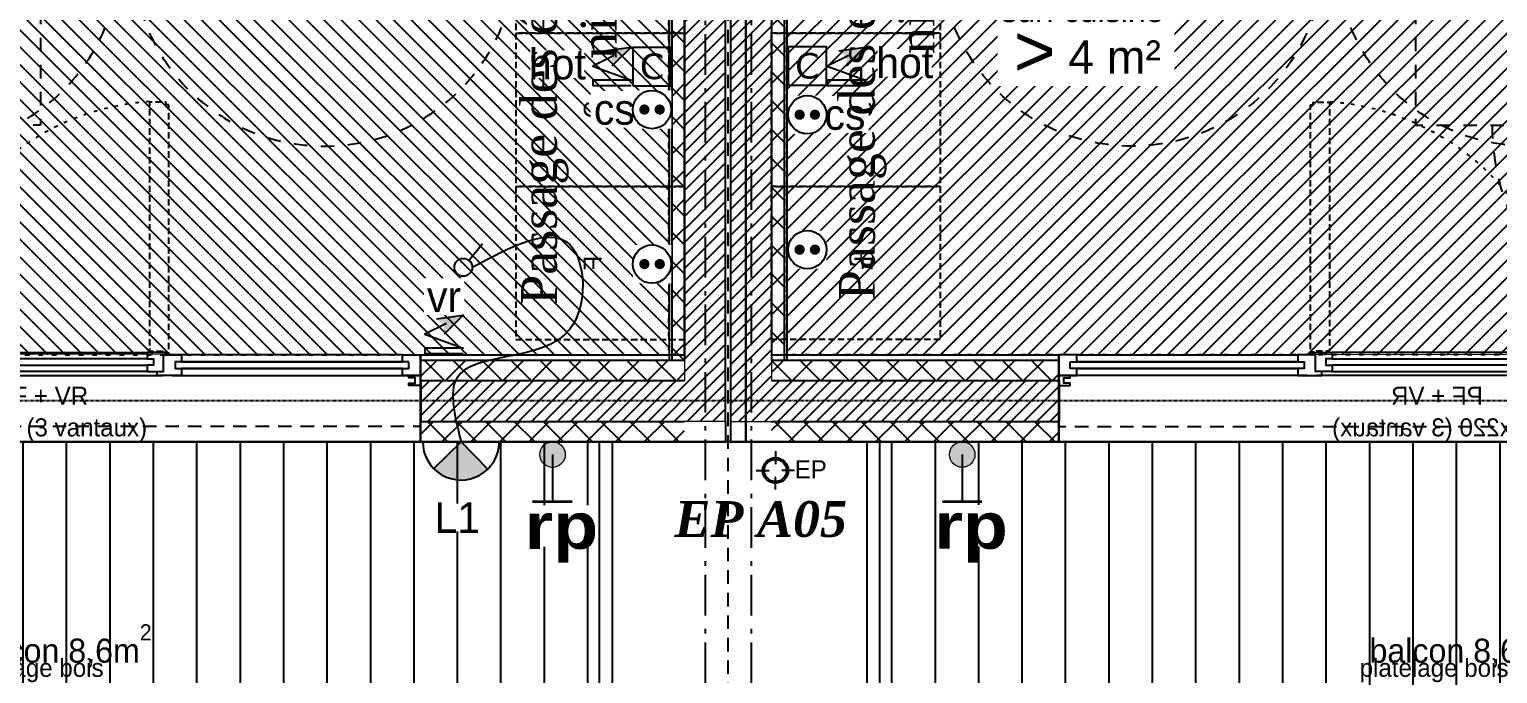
# Model space of a CAD drawing. Header units: centimetres. Extents: x -35664 to 50682, y -23001 to 23705.
# Drawn here: x 5935 to 6510, y 3427 to 3679 of the extents above; entities that cross this region are included whole.
import ezdxf

# ---------------------------------------------------------------- set-up
doc = ezdxf.new("R2010")
doc.units = ezdxf.units.CM
for name, pattern in [('prlm_eu', [2, 1.25, -0.25, 0.25, -0.25]), ('Style de ligne -1', [0.41664, 0.20828, -0.20836]), ('Style de ligne -11', [0.347222, 0.20828, -0.138942]), ('Style de ligne -13', [0.147638, 0.098425, -0.049213]), ('Style de ligne -14', [0.147638, 0.098425, -0.049213]), ('Style de ligne -17', [0.347222, 0.20828, -0.138942]), ('Style de ligne -18', [0.164042, 0.054681, -0.109361]), ('Style de ligne -5', [0.20828, 0.069425, -0.138855]), ('Style de ligne -6', [1.04164, 0.625, -0.20828, 0.06943, -0.13893]), ('VW-01', [0.41656, 0.20828, -0.20828])]:
    doc.linetypes.add(name, pattern=pattern)
for name, color, linetype in [('B aménagement intérieur', 252, 'Continuous'), ('B Faux plafonds', 9, 'Continuous'), ('B Faux plafonds_Hatch', 9, 'Continuous'), ('B GÈnÈral_Hatch', 252, 'Continuous'), ('B Général', 252, 'Continuous'), ('C ANNOTATIONS-axes horizontaux', 252, 'Style de ligne -1'), ('C ANNOTATIONS-PMR', 252, 'Style de ligne -5'), ('C ANNOTATIONS-prestations', 252, 'Continuous'), ('D SURFACES-shab', 252, 'Continuous'), ('prlm-EAU-EF', 161, 'Continuous'), ('prlm-EAU-EPEXT', 145, 'Continuous'), ('prlm-EAU-EUEV', 25, 'Continuous')]:
    doc.layers.add(name, color=color, linetype=linetype)
doc.layers.add('prlm-ELEC-CFO', color=1, linetype='Continuous', lineweight=25)
doc.layers.add('prlm-ZEROPLOT', color=254, linetype='Continuous', plot=False)
doc.styles.add('Eurostile', font='Eurosti.TTF')
doc.styles.add('Eurostile (bold)', font='Eurostib.TTF')
doc.styles.add('Eurostile (italic)', font='Eurostib.TTF')
doc.styles.add('prlm-eau-ef', font='ariblk.ttf', dxfattribs={"height": 18})
doc.styles.add('prlm-eau-ep', font='timesbi.ttf', dxfattribs={"height": 18})
doc.styles.add('prlm-elec-cfo', font='comic.ttf', dxfattribs={"height": 12})
doc.styles.add('prlm-sejc', font='arial.ttf', dxfattribs={"height": 20})
doc.styles.add('prlm-vmc', font='pala.ttf', dxfattribs={"height": 14})
doc.styles.get("Standard").update_dxf_attribs({"font": 'isocp.shx', "height": 15})
pattern_1 = [(-45, (0, 0), (5.656854, 5.656854), []), (45, (0, 0), (5.656854, -5.656854), [])]
pattern_2 = [(45, (0, 0), (2.4253472, -2.6458333), [])]

# ---------------------------------------------------------------- blocks, each defined once
blk = doc.blocks.new('A 90.Rond 150_PMR')
at = {"layer": 'B Général', "linetype": 'VW-01', "ltscale": 25.4}
blk.add_circle((0, 0), 75, dxfattribs=at)
at = {"layer": 'B Général', "insert": (-61.5, 0), "char_height": 7.059, "attachment_point": 5, "rotation": 90, "line_spacing_factor": 0.894142, "style": 'Eurostile (italic)'}
blk.add_mtext('Ø 150 PMR', dxfattribs=at)
blk = doc.blocks.new('A 90.Frigo')
at = {"layer": 'B Général', "linetype": 'Style de ligne -13', "ltscale": 25.4, "flags": 128}
blk.add_lwpolyline([(-30, 30), (30, 30), (30, -30), (-30, -30)], close=True, dxfattribs=at)
blk.add_lwpolyline([(30, -30), (30, -36), (-30, -36), (-30, -30)], dxfattribs=at)
at = {"layer": 'B Général', "insert": (0, 0), "char_height": 7.06, "attachment_point": 5, "line_spacing_factor": 0.894142, "style": 'Eurostile'}
blk.add_mtext('F', dxfattribs=at)
blk = doc.blocks.new('A 90.Cuisson')
at = {"layer": 'B Général', "linetype": 'Style de ligne -13', "ltscale": 25.4, "flags": 128}
blk.add_lwpolyline([(-30, 30), (-30, 36), (30, 36), (30, 30)], dxfattribs=at)
blk.add_lwpolyline([(-30, 30), (30, 30), (30, -30), (-30, -30)], close=True, dxfattribs=at)
at = {"layer": 'B Général', "insert": (0, 0), "char_height": 7.06, "attachment_point": 5, "line_spacing_factor": 0.894142, "style": 'Eurostile'}
blk.add_mtext('C', dxfattribs=at)
blk = doc.blocks.new('A 90.Groupe-12-1')
at = {"layer": 'B Général', "linetype": 'VW-01', "ltscale": 25.4}
blk.add_line((70, -114.99), (-70, -80.35), dxfattribs=at)
at = {"layer": 'B Général', "linetype": 'VW-01', "ltscale": 25.4, "flags": 128}
for points in [[(-70, 35), (70, 35), (70, -155), (-70, -155)], [(-70, -114.99), (70, -114.99), (70, -155), (-70, -155)]]:
    blk.add_lwpolyline(points, close=True, dxfattribs=at)
blk = doc.blocks.new('A 90.Lit 140.190_PMR 2')
at = {"layer": 'B Général', "linetype": 'VW-01', "ltscale": 25.4, "flags": 128}
for points in [[(70, 155), (-70, 155), (-70, 35), (70, 35)], [(-70, -155), (-70, 35), (-160, 35), (-160, -155)], [(160, -155), (160, 35), (70, 35), (70, -155)]]:
    blk.add_lwpolyline(points, close=True, dxfattribs=at)
at = {"layer": 'B Général', "linetype": 'VW-01', "ltscale": 25.4}
for centre, start, end in [((-70, 35), 90, 180), ((70, 35), 0, 90)]:
    blk.add_arc(centre, 90, start, end, dxfattribs=at)
at = {"layer": 'B Général'}
blk.add_blockref('A 90.Groupe-12-1', (0, 0), dxfattribs=at)
blk = doc.blocks.new('A 90.Lave Vaisselle')
at = {"layer": 'B Général', "linetype": 'Style de ligne -13', "ltscale": 25.4, "flags": 128}
blk.add_lwpolyline([(-30, 30), (-30, 36), (30, 36), (30, 30)], dxfattribs=at)
blk.add_lwpolyline([(-30, 30), (30, 30), (30, -30), (-30, -30)], close=True, dxfattribs=at)
at = {"layer": 'B Général', "insert": (0, 0), "char_height": 7.059, "attachment_point": 5, "line_spacing_factor": 0.894142, "style": 'Eurostile'}
blk.add_mtext('LV', dxfattribs=at)
blk = doc.blocks.new('A 90.T3 S102_105 (2D)')
at = {"layer": 'B Faux plafonds_Hatch', "linetype": 'Continuous'}
h = blk.add_hatch(dxfattribs=at)
h.set_pattern_fill('F_P__SOFFITE', color=256, style=0, pattern_type=2)
h.set_pattern_definition([(45, (0, 0.2205), (-3.52778, 3.30729), [])])
h.paths.add_polyline_path([(-55.86, 34.01), (-55.94, 63.02), (125.88, 63.03), (125.88, 76.02), (280.96, 76.02), (281.04, -293.98), (-274.88, -293.98), (-274.88, 16.02), (-55.86, 16.02), (-55.86, 34.03)])
at = {"layer": 'B GÈnÈral_Hatch', "linetype": 'Continuous'}
h = blk.add_hatch(dxfattribs=at)
h.set_pattern_fill('02_ISOLANT', color=256, angle=-90, style=0, pattern_type=2)
h.set_pattern_definition(pattern_1)
h.paths.add_polyline_path([(-276.04, 15.02), (-281.04, 15.02), (-281.04, -295.98), (-276.04, -295.98)])
at = {"layer": 'B Faux plafonds', "linetype": 'Style de ligne -5', "ltscale": 25.4, "flags": 128}
blk.add_lwpolyline([(-55.86, 34.01), (-55.94, 63.02), (125.88, 63.03), (125.88, 76.02), (280.96, 76.02), (281.04, -293.98), (-274.88, -293.98), (-274.88, 16.02), (-55.86, 16.02), (-55.86, 34.03)], close=True, dxfattribs=at)
at = {"layer": 'B Général', "linetype": 'Continuous'}
for p, q in [((-281.04, 15.02), (-281.04, -295.98)), ((-281.04, 15.02), (-281.04, -295.98)), ((-276.04, 15.02), (-276.04, -295.98)), ((-275.04, 15.02), (-275.04, -295.98)), ((-275.04, 15.02), (-275.04, -295.98))]:
    blk.add_line(p, q, dxfattribs=at)
at = {"layer": 'D SURFACES-shab', "lineweight": 18, "flags": 128}
blk.add_lwpolyline([(125.88, 76.02), (125.88, 63.03), (-56.02, 63.03), (-56.02, 15.02), (-275.05, 15.02), (-275.05, -293.94), (281.07, -293.53), (281.03, 76.02)], close=True, dxfattribs=at)
at = {"layer": 'B Général'}
for name, p, rotation in [('A 90.Lit 140.190_PMR 2', (126.04, -133.98), 90), ('A 90.Lave Vaisselle', (-245.04, -137.98), 90), ('A 90.Cuisson', (-245.04, -197.98), 90), ('A 90.Frigo', (-245.04, -257.98), 270)]:
    blk.add_blockref(name, p, dxfattribs=dict(at, rotation=rotation))
at = {"layer": 'C ANNOTATIONS-PMR', "ltscale": 25.4, "rotation": 270}
for p in [(-140.04, -137.19), (15.07, -137.19)]:
    blk.add_blockref('A 90.Rond 150_PMR', p, dxfattribs=at)
blk = doc.blocks.new('A 90.Balcon')
at = {"layer": 'B GÈnÈral_Hatch', "linetype": 'Continuous'}
h = blk.add_hatch(dxfattribs=at)
h.set_pattern_fill('H_BARDAGE V 150', color=256, style=0, pattern_type=2)
h.set_pattern_definition([(90, (0, 0), (17, 0), [])])
h.paths.add_polyline_path([(-220, 110), (220, 110), (220, -85), (-220, -85)])
at = {"layer": 'B Général', "linetype": 'Continuous', "flags": 128}
for points in [[(-225, 110), (225, 110), (225, -90), (-225, -90)], [(-220, 110), (220, 110), (220, -85), (-220, -85)]]:
    blk.add_lwpolyline(points, close=True, dxfattribs=at)
at = {"layer": 'C ANNOTATIONS-prestations', "line_spacing_factor": 0.894142, "style": 'Eurostile'}
for s, insert, char_height, attachment_point in [('balcon 8,6m{\\H0.6667x;\\S2 ^ ;}', (47.16, 38.55), 9.412, 3), ('platelage bois', (-32.26, 25.02), 7.059, 1), ('garde-corps vitré', (-194.9, -73.14), 7.059, 1)]:
    blk.add_mtext(s, dxfattribs=dict(at, insert=insert, char_height=char_height, attachment_point=attachment_point))
blk = doc.blocks.new('A 90.PF 300.220 + VR (3 vantaux)')
at = {"layer": 'B Général', "linetype": 'Continuous'}
for p, q in [((-150, 7), (-150, 17)), ((150, 7), (150, 17))]:
    blk.add_line(p, q, dxfattribs=at)
at = {"layer": 'B Général', "linetype": 'Continuous', "lineweight": 35}
for p, q in [((-150, 7), (-150, -9)), ((150, 7), (150, -9))]:
    blk.add_line(p, q, dxfattribs=at)
at = {"layer": 'B Général'}
blk.add_line((-143, 9), (47, 9), dxfattribs=at)
at = {"layer": 'B Général', "linetype": 'Style de ligne -14', "ltscale": 25.4, "flags": 128}
for points in [[(-147.5, 117), (-146.5, 117), (-146.5, 116), (-140, 116), (-140, 18.5), (-146.5, 18.5), (-146.5, 17.5), (-147.5, 17.5)], [(51.5, 115), (50.5, 115), (50.5, 116), (44, 116), (44, 18.5), (50.5, 18.5), (50.5, 17.5), (51.5, 17.5)]]:
    blk.add_lwpolyline(points, close=True, dxfattribs=at)
at = {"layer": 'B Général', "linetype": 'Continuous', "flags": 128}
for points in [[(-139, 15.5), (-141.5, 15.5), (-141.5, 13), (-139, 13), (-139, 10.5), (-145.5, 10.5), (-145.5, 17), (-146.5, 17), (-146.5, 18), (-139, 18)], [(-54.5, 15.5), (-52, 15.5), (-52, 13), (-54.5, 13), (-54.5, 10.5), (-48, 10.5), (-48, 17), (-47, 17), (-47, 18), (-54.5, 18)], [(-41.5, 15.5), (-44, 15.5), (-44, 13), (-41.5, 13), (-41.5, 10.5), (-48, 10.5), (-48, 17), (-47, 17), (-47, 18), (-41.5, 18)], [(43, 15.5), (45.5, 15.5), (45.5, 13), (43, 13), (43, 10.5), (49.5, 10.5), (49.5, 17), (50.5, 17), (50.5, 18), (43, 18)]]:
    blk.add_lwpolyline(points, close=True, dxfattribs=at)
at = {"layer": 'B Général', "flags": 128}
for points in [[(-54.5, 18), (-139, 18), (-139, 15.5), (-54.5, 15.5)], [(-41.5, 18), (43, 18), (43, 15.5), (-41.5, 15.5)], [(-143, 10.5), (-143, 9), (-150, 9), (-150, 17), (-145.5, 17), (-145.5, 10.5)], [(-54.5, 13), (-139, 13), (-139, 10.5), (-54.5, 10.5)], [(-41.5, 13), (43, 13), (43, 10.5), (-41.5, 10.5)], [(56.5, 17), (56.5, 14.25), (54, 14.25), (54, 11.75), (56.5, 11.75), (56.5, 9), (47, 9), (47, 10.5), (49.5, 10.5), (49.5, 17)], [(145.5, 14.25), (54, 14.25), (54, 11.75), (145.5, 11.75)], [(143, 17), (56.5, 17), (56.5, 14.25), (143, 14.25)], [(143, 11.75), (56.5, 11.75), (56.5, 9), (143, 9)], [(145.5, 14.25), (143, 14.25), (143, 17), (150, 17), (150, 9), (143, 9), (143, 11.75), (145.5, 11.75)], [(-150, 9), (-150, 5), (-145.5, 5), (-145.5, 6), (-148, 6), (-148, 8), (-145.5, 8), (-145.5, 9)], [(150, 9), (150, 5), (145.5, 5), (145.5, 6), (148, 6), (148, 8), (145.5, 8), (145.5, 9)]]:
    blk.add_lwpolyline(points, close=True, dxfattribs=at)
at = {"layer": 'B Général', "linetype": 'Style de ligne -17', "ltscale": 25.4, "flags": 128}
blk.add_lwpolyline([(-150, 9), (150, 9), (150, -11), (-150, -11)], close=True, dxfattribs=at)
at = {"layer": 'B Général', "flags": 128}
blk.add_lwpolyline([(150, -9), (150, -17), (-150, -17), (-150, -9)], dxfattribs=at)
at = {"layer": 'B Général'}
for centre in [(-147, 17.5), (51, 17.5)]:
    blk.add_circle(centre, 0.5, dxfattribs=at)
at = {"layer": 'B Général', "linetype": 'Style de ligne -18', "ltscale": 25.4}
for centre, start, end in [((-147, 17.5), 0.29382, 90.28792), ((51, 17.5), 94.06495, 179.70618)]:
    blk.add_arc(centre, 99, start, end, dxfattribs=at)
at = {"layer": 'B Général', "insert": (2, 4.58), "char_height": 7.059, "attachment_point": 2, "rotation": 360, "line_spacing_factor": 0.894142, "style": 'Eurostile'}
blk.add_mtext('PF + VR', dxfattribs=at)
at = {"layer": 'C ANNOTATIONS-prestations', "rotation": 360, "line_spacing_factor": 0.894142}
for s, insert, char_height, attachment_point, style in [('3', (-141.15, -4.77), 9.41, 1, 'Eurostile (bold)'), ('300x220 (3 vantaux) ', (0, -7.82), 7.059, 2, 'Eurostile')]:
    blk.add_mtext(s, dxfattribs=dict(at, insert=insert, char_height=char_height, attachment_point=attachment_point, style=style))
blk = doc.blocks.new('A 90.EP')
at = {"layer": 'B Général', "linetype": 'Continuous'}
for p, q in [((0, 7.5), (0, 2.5)), ((-7.5, 0), (-2.5, 0)), ((7.5, 0), (2.5, 0)), ((0, -7.5), (0, -2.5))]:
    blk.add_line(p, q, dxfattribs=at)
at = {"layer": 'B Général', "linetype": 'Continuous', "flags": 128}
for points in [[(-5, 0, -1), (5, 0, -1)], [(-4.33, 0, -1), (4.33, 0, -1)]]:
    blk.add_lwpolyline(points, format="xyb", close=True, dxfattribs=at)
at = {"layer": 'C ANNOTATIONS-prestations', "insert": (7.5, 3.99), "char_height": 7.059, "attachment_point": 1, "line_spacing_factor": 0.894142, "style": 'Eurostile'}
blk.add_mtext('EP', dxfattribs=at)
blk = doc.blocks.new('A 90.Groupe-23-1')
at = {"layer": 'B Général', "linetype": 'Style de ligne -11', "ltscale": 25.4}
blk.add_line((-1456.92, -1173.93), (-1456.92, 946.07), dxfattribs=at)
blk = doc.blocks.new('B 90.Groupe-19-1')
at = {"layer": 'B Général', "linetype": 'Style de ligne -11', "ltscale": 25.4}
blk.add_line((-1456.92, -1173.93), (-1456.92, 946.07), dxfattribs=at)
blk = doc.blocks.new('xi.epext')
at = {"layer": 'prlm-EAU-EPEXT', "color": 0, "linetype": 'ByBlock', "lineweight": -2}
blk.add_circle((0, 0), 5, dxfattribs=at)
blk = doc.blocks.new('xi.hot')
at = {"layer": 'prlm-ELEC-CFO', "lineweight": 5}
blk.add_hatch(color=0, dxfattribs=at).paths.add_polyline_path([(-3, 6), (-0.1, 3.7), (0, 0), (7.5, 7.5)])
at = {"layer": 'prlm-ELEC-CFO', "color": 0}
for points in [[(-3, 6), (7.5, 7.5), (0, 0)], [(0.95, 4.23), (-7.5, 0), (7.5, -5.5), (-7.5, -5.5), (-7.5, -7.5), (7.5, -7.5)]]:
    blk.add_lwpolyline(points, dxfattribs=at)
blk = doc.blocks.new('xi.VR')
at = {"layer": 'prlm-ELEC-CFO', "lineweight": 5}
blk.add_hatch(color=0, dxfattribs=at).paths.add_polyline_path([(-3, 6), (-0.1, 3.7), (0, 0), (7.5, 7.5)])
at = {"layer": 'prlm-ELEC-CFO', "color": 0}
for points in [[(-3, 6), (7.5, 7.5), (0, 0)], [(0.95, 4.23), (-7.5, 0), (7.5, -5.5), (-7.5, -5.5), (-7.5, -7.5), (7.5, -7.5)]]:
    blk.add_lwpolyline(points, dxfattribs=at)
blk = doc.blocks.new('xi.PCS')
at = {"color": 0, "lineweight": 5}
blk.add_wipeout([(-7.5, -7.5), (7.5, -7.5), (7.5, 7.5), (-7.5, 7.5)], dxfattribs=at).dxf.layer = 'prlm-ELEC-CFO'
at = {"layer": 'prlm-ELEC-CFO', "color": 0, "linetype": 'ByBlock', "lineweight": 5, "const_width": 2}
for points in [[(-4, 0, 1), (-2, 0, 1)], [(2, 0, 1), (4, 0, 1)]]:
    blk.add_lwpolyline(points, format="xyb", close=True, dxfattribs=at)
at = {"layer": 'prlm-ELEC-CFO', "color": 0, "linetype": 'ByBlock', "lineweight": -2}
blk.add_circle((0, 0), 7.5, dxfattribs=at)
blk = doc.blocks.new('xi.SF32')
at = {"layer": 'prlm-ELEC-CFO', "color": 0, "flags": 128}
blk.add_lwpolyline([(-7.5, -7.5), (7.5, -7.5), (7.5, 7.5), (-7.5, 7.5)], close=True, dxfattribs=at)
at = {"layer": 'prlm-ELEC-CFO', "color": 0, "linetype": 'ByBlock', "insert": (0, 0), "char_height": 10, "width": 11.36, "attachment_point": 5}
blk.add_mtext('{\\fVerdana|b0|i0|c0|p34;C}', dxfattribs=at)
blk = doc.blocks.new('xi.PC')
at = {"color": 0, "lineweight": 5}
blk.add_wipeout([(-7.5, -7.5), (7.5, -7.5), (7.5, 7.5), (-7.5, 7.5)], dxfattribs=at).dxf.layer = 'prlm-ELEC-CFO'
at = {"layer": 'prlm-ELEC-CFO', "color": 0, "linetype": 'ByBlock', "lineweight": 5, "const_width": 2}
for points in [[(-4, 0, 1), (-2, 0, 1)], [(2, 0, 1), (4, 0, 1)]]:
    blk.add_lwpolyline(points, format="xyb", close=True, dxfattribs=at)
at = {"layer": 'prlm-ELEC-CFO', "color": 0, "linetype": 'ByBlock', "lineweight": -2}
blk.add_circle((0, 0), 7.5, dxfattribs=at)
blk = doc.blocks.new('xi.4m²')
at = {"color": 0}
blk.add_wipeout([(-34.54, 20.54), (34.54, 20.54), (34.54, -20.54), (-34.54, -20.54)], dxfattribs=at).dxf.layer = 'prlm-ELEC-CFO'
at = {"layer": 'prlm-ELEC-CFO', "color": 0, "attachment_point": 6, "line_spacing_factor": 0.8, "style": 'prlm-sejc'}
for s, insert, char_height in [('surf cuisine', (30.36, 8.9), 9), ('4 m²', (29.31, -9.19), 13)]:
    blk.add_mtext(s, dxfattribs=dict(at, insert=insert, char_height=char_height))
at = {"layer": 'prlm-ELEC-CFO', "color": 0, "style": 'prlm-sejc', "flags": 8}
blk.add_attdef('?', (-28.3, -16.79), '', height=20, dxfattribs=at)
blk = doc.blocks.new('xi.rp')
at = {"layer": 'prlm-EAU-EF', "lineweight": 5}
h = blk.add_hatch(color=0, dxfattribs=at)
edge = h.paths.add_edge_path()
edge.add_arc((0, 5), 5, 0, 360)
at = {"layer": 'prlm-EAU-EF', "color": 0, "const_width": 1, "flags": 128}
blk.add_lwpolyline([(-7.82, 23.46), (7.82, 23.46)], dxfattribs=at)
at = {"layer": 'prlm-EAU-EF', "color": 0, "flags": 128}
blk.add_lwpolyline([(0, 5), (0, 23.46)], dxfattribs=at)
at = {"layer": 'prlm-EAU-EF', "color": 0, "lineweight": 5}
blk.add_circle((0, 5), 5, dxfattribs=at)
blk = doc.blocks.new('xi.lum1')
at = {"layer": 'prlm-ELEC-CFO', "linetype": 'ByBlock', "lineweight": 5}
blk.add_hatch(color=0, dxfattribs=at).paths.add_polyline_path([(10.61, 10.61, 0.414214), (-10.61, 10.61), (0, 0)])
at = {"layer": 'prlm-ELEC-CFO', "color": 0, "linetype": 'ByBlock', "lineweight": -2, "flags": 128}
blk.add_lwpolyline([(15, 0, 1), (-15, 0)], format="xyb", close=True, dxfattribs=at)
at = {"layer": 'prlm-ELEC-CFO', "color": 0}
blk.add_lwpolyline([(-10.61, 10.61), (0, 0), (10.61, 10.61)], dxfattribs=at)
blk = doc.blocks.new('xi.SA')
at = {"layer": 'prlm-ELEC-CFO', "color": 0}
blk.add_lwpolyline([(0.2, -1.28), (5.5, 5.28)], dxfattribs=at)
blk.add_circle((-2, -4), 3.5, dxfattribs=at)

msp = doc.modelspace()

# ---------------------------------------------------------------- hatches: boundary and pattern name
at = {"layer": 'B GÈnÈral_Hatch', "linetype": 'Continuous'}
h = msp.add_hatch(dxfattribs=at)
h.set_pattern_fill('50_BETON', color=256, style=0, pattern_type=2)
h.set_pattern_definition(pattern_2)
h.paths.add_polyline_path([(6191.888, 4134.389), (6191.888, 3541.389), (6207.888, 3525.389), (6207.888, 4134.389)])
h = msp.add_hatch(dxfattribs=at)
h.set_pattern_fill('50_BETON', color=256, style=0, pattern_type=2)
h.set_pattern_definition(pattern_2)
h.paths.add_polyline_path([(6209.888, 3525.389), (6225.888, 3541.389), (6225.888, 4134.389), (6209.888, 4134.389)])
h = msp.add_hatch(dxfattribs=at)
h.set_pattern_fill('02_ISOLANT', color=256, angle=180, style=0, pattern_type=2)
h.set_pattern_definition([(225, (0, 0), (5.656854, -5.656854), []), (315, (0, 0), (-5.656854, -5.656854), [])])
h.paths.add_polyline_path([(6191.888, 3541.389), (6191.888, 3549.389), (6088.484, 3549.389), (6088.484, 3541.389)])
h = msp.add_hatch(dxfattribs=at)
h.set_pattern_fill('02_ISOLANT', color=256, angle=-90, style=0, pattern_type=2)
h.set_pattern_definition(pattern_1)
h.paths.add_polyline_path([(6338.332, 3549.389), (6225.888, 3549.389), (6225.888, 3541.389), (6338.332, 3541.389)])
h = msp.add_hatch(dxfattribs=at)
h.set_pattern_fill('50_BETON', color=256, style=0, pattern_type=2)
h.set_pattern_definition(pattern_2)
h.paths.add_polyline_path([(6207.888, 3525.389), (6191.888, 3541.389), (6088.484, 3541.389), (6088.484, 3525.389)])
h = msp.add_hatch(dxfattribs=at)
h.set_pattern_fill('50_BETON', color=256, style=0, pattern_type=2)
h.set_pattern_definition(pattern_2)
h.paths.add_polyline_path([(6338.332, 3541.389), (6225.888, 3541.389), (6209.888, 3525.389), (6338.332, 3525.389)])
h = msp.add_hatch(dxfattribs=at)
h.set_pattern_fill('02_ISOLANT', color=256, angle=-180, style=0, pattern_type=2)
h.set_pattern_definition([(-135, (0, 0), (5.656854, -5.656854), []), (-45, (0, 0), (-5.656854, -5.656854), [])])
h.paths.add_polyline_path([(6191.888, 3517.389), (6191.888, 3525.389), (6088.484, 3525.389), (6088.484, 3517.389)])
h = msp.add_hatch(dxfattribs=at)
h.set_pattern_fill('02_ISOLANT', color=256, angle=-90, style=0, pattern_type=2)
h.set_pattern_definition(pattern_1)
h.paths.add_polyline_path([(6338.332, 3525.389), (6225.888, 3525.389), (6225.888, 3517.389), (6338.332, 3517.389)])

# ---------------------------------------------------------------- linework, layer by layer
at = {"layer": 'B Général', "linetype": 'Continuous', "lineweight": 18}
for p, q in [((6191.888, 3551.389), (6191.888, 4134.389)), ((6207.888, 3525.389), (6207.888, 4134.389)), ((6209.888, 4134.389), (6209.888, 3525.389)), ((6225.888, 4134.389), (6225.888, 3551.389)), ((6191.888, 3551.389), (6191.888, 3541.389)), ((6225.888, 3551.389), (6225.888, 3541.389)), ((6088.484, 3541.389), (6191.888, 3541.389)), ((6225.888, 3541.389), (6338.332, 3541.389)), ((6088.484, 3525.389), (6191.888, 3525.389)), ((6207.888, 3525.389), (6191.888, 3525.389)), ((6209.888, 3525.389), (6225.888, 3525.389)), ((6225.888, 3525.389), (6338.332, 3525.389))]:
    msp.add_line(p, q, dxfattribs=at)
at = {"layer": 'B Général', "linetype": 'Continuous'}
for p, q in [((6191.888, 3551.389), (6191.888, 4134.389)), ((6207.888, 3525.389), (6207.888, 4134.389)), ((6209.888, 4134.389), (6209.888, 3525.389)), ((6225.888, 4134.389), (6225.888, 3551.389)), ((6088.484, 3551.389), (6191.888, 3551.389)), ((6088.484, 3551.389), (6191.888, 3551.389)), ((6088.484, 3517.389), (6088.484, 3551.389)), ((6225.888, 3551.389), (6338.332, 3551.389)), ((6225.888, 3551.389), (6338.332, 3551.389)), ((6338.332, 3517.389), (6338.332, 3551.389)), ((6088.484, 3549.389), (6191.888, 3549.389)), ((6088.484, 3549.389), (6191.888, 3549.389)), ((6225.888, 3549.389), (6338.332, 3549.389)), ((6225.888, 3549.389), (6338.332, 3549.389)), ((6088.484, 3541.389), (6191.888, 3541.389)), ((6225.888, 3541.389), (6338.332, 3541.389)), ((6088.484, 3525.389), (6191.888, 3525.389)), ((6207.888, 3525.389), (6207.888, 3517.389)), ((6209.888, 3525.389), (6209.888, 3517.389)), ((6225.888, 3525.389), (6338.332, 3525.389)), ((6088.484, 3517.389), (6191.888, 3517.389)), ((6088.484, 3517.389), (6191.888, 3517.389)), ((6191.888, 3517.389), (6207.888, 3517.389)), ((6225.888, 3517.389), (6209.888, 3517.389)), ((6225.888, 3517.389), (6338.332, 3517.389)), ((6225.888, 3517.389), (6338.332, 3517.389))]:
    msp.add_line(p, q, dxfattribs=at)
at = {"layer": 'B Général', "linetype": 'Style de ligne -6', "ltscale": 25.4, "flags": 128}
for points in [[(6142.964, 5820.389), (6142.964, 5736.889), (6199.888, 5687.889), (6199.888, 3085.389)], [(6142.964, 5820.389), (6142.964, 5736.889), (6199.888, 5687.889), (6199.888, 3085.389)], [(6274.813, 5820.389), (6274.813, 5736.889), (6217.888, 5687.889), (6217.888, 3085.389)], [(6274.813, 5820.389), (6274.813, 5736.889), (6217.888, 5687.889), (6217.888, 3085.389)]]:
    msp.add_lwpolyline(points, dxfattribs=at)
at = {"layer": 'C ANNOTATIONS-axes horizontaux'}
msp.add_line((12370.813, 3533.389), (2960.813, 3533.389), dxfattribs=at)
msp.add_line((12370.813, 3533.389), (2960.813, 3533.389), dxfattribs=at)
at = {"layer": 'prlm-ZEROPLOT', "ltscale": 25}
msp.add_lwpolyline([(5209.042, 4917.389), (6215.888, 4917.389), (6215.888, 3517.389), (4931.965, 3517.389)], dxfattribs=at)
at = {"layer": 'prlm-ZEROPLOT'}
for points in [[(6215.888, 4917.389), (7638.484, 4917.389), (7638.484, 3517.389), (6215.888, 3517.389)], [(7638.484, 3317.639), (5203.041, 3317.639), (5203.041, 3517.389), (7638.484, 3517.389)]]:
    msp.add_lwpolyline(points, close=True, dxfattribs=at)

# ---------------------------------------------------------------- block references
at = {"layer": 'B aménagement intérieur', "xscale": -1}
msp.add_blockref('A 90.T3 S102_105 (2D)', (5910.846, 3845.368), dxfattribs=at)
at = {"layer": 'B aménagement intérieur'}
msp.add_blockref('A 90.T3 S102_105 (2D)', (6506.93, 3845.368), dxfattribs=at)
at = {"layer": 'B Général'}
for name, p in [('A 90.Groupe-23-1', (7665.813, 4459.319)), ('B 90.Groupe-19-1', (7665.813, 4459.319)), ('A 90.PF 300.220 + VR (3 vantaux)', (5938.484, 3534.389)), ('A 90.Balcon', (5938.484, 3407.391)), ('A 90.Balcon', (6488.332, 3407.391)), ('A 90.EP', (6227.448, 3506.155))]:
    msp.add_blockref(name, p, dxfattribs=at)
at = {"layer": 'B Général', "xscale": -1}
msp.add_blockref('A 90.PF 300.220 + VR (3 vantaux)', (6488.332, 3534.389), dxfattribs=at)
at = {"layer": 'prlm-EAU-EF', "rotation": 179.9445044550223}
for p in [(6140.186, 3517.389), (6300.532, 3517.416)]:
    msp.add_blockref('xi.rp', p, dxfattribs=at)
at = {"layer": 'prlm-EAU-EPEXT'}
msp.add_blockref('xi.epext', (6227.448, 3506.155), dxfattribs=at)
at = {"layer": 'prlm-ELEC-CFO'}
for name, p in [('xi.SF32', (6239.886, 3664.537)), ('xi.hot', (6255.179, 3664.448))]:
    msp.add_blockref(name, p, dxfattribs=at)
at = {"layer": 'prlm-ELEC-CFO', "rotation": 179.4203211865211}
msp.add_blockref('xi.lum1', (6104.387, 3517.414), dxfattribs=at)

# ---------------------------------------------------------------- texts
at = {"layer": 'prlm-EAU-EPEXT', "insert": (6187.888, 3494.153), "char_height": 14, "width": 86.19473, "attachment_point": 1, "style": 'prlm-eau-ep'}
msp.add_mtext('EP A05', dxfattribs=at)

# ---------------------------------------------------------------- next in the draw order: block references
at = {"layer": 'prlm-ELEC-CFO'}
msp.add_blockref('xi.4m²', (6349.002, 3677.279), dxfattribs=at).add_auto_attribs({'?': '>'})
for p in [(6239.883, 3592.618), (6179.147, 3586.977)]:
    msp.add_blockref('xi.PC', p, dxfattribs=at)

# ---------------------------------------------------------------- next in the draw order: texts
at = {"layer": 'prlm-EAU-EF', "lineweight": 20, "char_height": 18, "attachment_point": 2, "line_spacing_factor": 0.8, "style": 'prlm-eau-ef', "bg_fill": 3, "box_fill_scale": 0.95, "bg_fill_color": 256, "bg_fill_transparency": 0}
for insert in [(6143.665, 3493.463), (6304.011, 3493.49)]:
    msp.add_mtext('rp', dxfattribs=dict(at, insert=insert))
at = {"layer": 'prlm-ELEC-CFO', "lineweight": 20, "char_height": 12, "line_spacing_factor": 0.8, "style": 'prlm-elec-cfo', "bg_fill": 3, "bg_fill_color": 256, "bg_fill_transparency": 0}
for s, insert, attachment_point, box_fill_scale in [('hot', (6278.045, 3671.795), 2, 0.95), ('hot', (6142.068, 3671.292), 2, 0.95), ('cs', (6254.63, 3645.468), 5, 1.1), ('vr', (6097.742, 3574.209), 5, 1.1), ('L1', (6102.94, 3493.719), 2, 0.95)]:
    msp.add_mtext(s, dxfattribs=dict(at, insert=insert, attachment_point=attachment_point, box_fill_scale=box_fill_scale))

# ---------------------------------------------------------------- next in the draw order: linework, layer by layer
at = {"layer": 'prlm-ELEC-CFO'}
msp.add_spline([(6108.756, 3585.709), (6146.906, 3594.602), (6146.906, 3561.433), (6102.709, 3542.291), (6104.411, 3517.389)], degree=3, dxfattribs=at)

# ---------------------------------------------------------------- next in the draw order: block references
at = {"layer": 'prlm-EAU-EF', "rotation": 179.9445044550223}
for p in [(6140.186, 3517.389), (6300.532, 3517.416)]:
    msp.add_blockref('xi.rp', p, dxfattribs=at)
at = {"layer": 'prlm-ELEC-CFO'}
for name, p in [('xi.hot', (6163.424, 3664.437)), ('xi.PCS', (6239.885, 3645.468)), ('xi.VR', (6097.732, 3559.492))]:
    msp.add_blockref(name, p, dxfattribs=at)
at = {"layer": 'prlm-ELEC-CFO', "rotation": 359.9996616788565}
msp.add_blockref('xi.SA', (6107.256, 3589.709), dxfattribs=at)

# ---------------------------------------------------------------- next in the draw order: texts
at = {"layer": 'prlm-EAU-EUEV', "linetype": 'prlm_eu', "ltscale": 50, "insert": (6252.322, 3803.644), "char_height": 14, "attachment_point": 3, "rotation": 90, "style": 'prlm-vmc'}
msp.add_mtext_dynamic_manual_height_columns('Passage des évacuations au niveau inférieur', width=238.02246, gutter_width=70, heights=[0], dxfattribs=at)

# ---------------------------------------------------------------- next in the draw order: texts
at = {"layer": 'prlm-EAU-EF', "lineweight": 20, "char_height": 18, "attachment_point": 2, "line_spacing_factor": 0.8, "style": 'prlm-eau-ef', "bg_fill": 3, "box_fill_scale": 0.95, "bg_fill_color": 256, "bg_fill_transparency": 0}
for insert in [(6143.665, 3493.463), (6304.011, 3493.49)]:
    msp.add_mtext('rp', dxfattribs=dict(at, insert=insert))
at = {"layer": 'prlm-ELEC-CFO', "lineweight": 20, "insert": (6164.399, 3647.484), "char_height": 12, "attachment_point": 5, "line_spacing_factor": 0.8, "style": 'prlm-elec-cfo', "bg_fill": 3, "box_fill_scale": 1.1, "bg_fill_color": 256, "bg_fill_transparency": 0}
msp.add_mtext('cs', dxfattribs=at)

# ---------------------------------------------------------------- next in the draw order: block references
at = {"layer": 'prlm-ELEC-CFO'}
msp.add_blockref('xi.PCS', (6179.144, 3647.484), dxfattribs=at)

# ---------------------------------------------------------------- next in the draw order: texts
at = {"layer": 'prlm-EAU-EUEV', "linetype": 'prlm_eu', "ltscale": 50, "insert": (6165.454, 3801.8), "char_height": 14, "attachment_point": 9, "rotation": 90, "style": 'prlm-vmc'}
msp.add_mtext_dynamic_manual_height_columns('Passage des évacuations au niveau inférieur', width=238.02246, gutter_width=70, heights=[0], dxfattribs=at)

# ---------------------------------------------------------------- next in the draw order: block references
at = {"layer": 'prlm-ELEC-CFO'}
msp.add_blockref('xi.SF32', (6179.143, 3664.329), dxfattribs=at)

doc.saveas('drawing.dxf')
